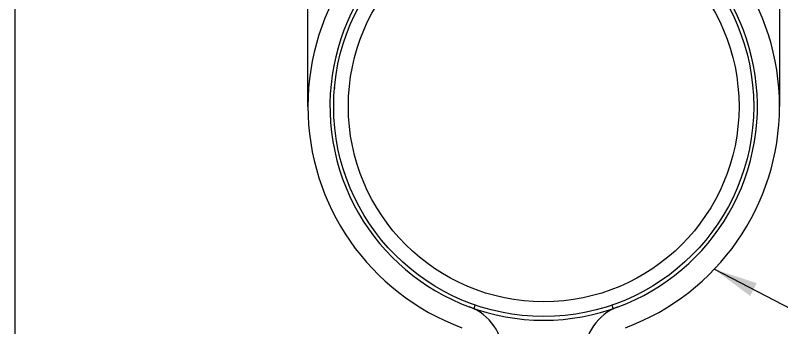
# Model space of a CAD drawing. Extents: x 54907 to 703237, y -798661 to -546661.
# Drawn here: x 359875 to 362484, y -597826 to -596764 of the extents above; entities that cross this region are included whole.
import ezdxf

# ---------------------------------------------------------------- set-up
doc = ezdxf.new("R2010")
doc.units = 0
doc.header["$LTSCALE"] = 1000
doc.header["$MEASUREMENT"] = 0
doc.layers.add('DIM_SYMB', color=3, linetype='Continuous')
doc.styles.get("Standard").update_dxf_attribs({"font": 'gbenor.shx', "bigfont": 'gbcbig.shx'})
doc.dimstyles.get("Standard").update_dxf_attribs({"dimscale": 100, "dimtxt": 3.5, "dimasz": 1, "dimexe": 2.5, "dimexo": 3, "dimgap": 1.5, "dimtad": 1, "dimdec": 0, "dimzin": 0, "dimdsep": 46, "dimtxsty": 'Standard', "dimblk": 'ARCHTICK', "dimcen": 0.09, "dimadec": 0, "dimazin": 0, "dimtfac": 1, "dimtdec": 0, "dimtix": 1, "dimtmove": 2, "dimatfit": 3, "dimfxl": 0, "dimtolj": 1, "dimtzin": 0, "dimarcsym": 0})

# ---------------------------------------------------------------- blocks, each defined once
blk = doc.blocks.new('gfhhrryyfd')
at = {"linetype": 'Continuous'}
for p, q in [((3686964.1, -1754143.6), (3686964.1, -1753374.1)), ((3688034.7, -1753374.1), (3688034.7, -1754143.6)), ((3687025, -1754101.8), (3687025.7, -1754101.8)), ((3687973.1, -1754101.8), (3687973.8, -1754101.8)), ((3687341.5, -1754602.2), (3687344.2, -1754594.3)), ((3687657.3, -1754602.2), (3687654.6, -1754594.3))]:
    blk.add_line(p, q, dxfattribs=at)
for radius in [476.7, 443.3]:
    blk.add_circle((3687499.4, -1754143.6), radius, dxfattribs=at)
for centre, radius, start, end in [((3687499.4, -1754143.6), 535.3, 110.3175, 249.6825), ((3687499.4, -1754143.6), 535.3, 290.3175, 69.6825), ((3687499.4, -1754143.6), 485.1, 109, 71), ((3687290.3, -1754708.3), 117.1, 0, 69.6825), ((3687708.5, -1754708.3), 117.1, 110.3175, 180)]:
    blk.add_arc(centre, radius, start, end, dxfattribs=at)
at = {"layer": 'DIM_SYMB'}
blk.add_lwpolyline([(3686300.1, -1747620.2), (3699978.1, -1747620.2), (3699978.1, -1755771), (3686300.1, -1755771)], close=True, dxfattribs=at)
for points in [[(3688034.7, -1753834.3), (3688604.5, -1754134.3)], [(3687886.7, -1754513.1), (3688419.5, -1754789)]]:
    blk.add_leader(points, dimstyle='Standard', override={"dimgap": 20, "dimtad": 0})

msp = doc.modelspace()

# ---------------------------------------------------------------- block references
at = {"lineweight": -3, "xscale": 1.5, "yscale": 1.5, "zscale": 1.5}
msp.add_blockref('gfhhrryyfd', (-5169575.6, 2034142), dxfattribs=at)

doc.saveas('drawing.dxf')
